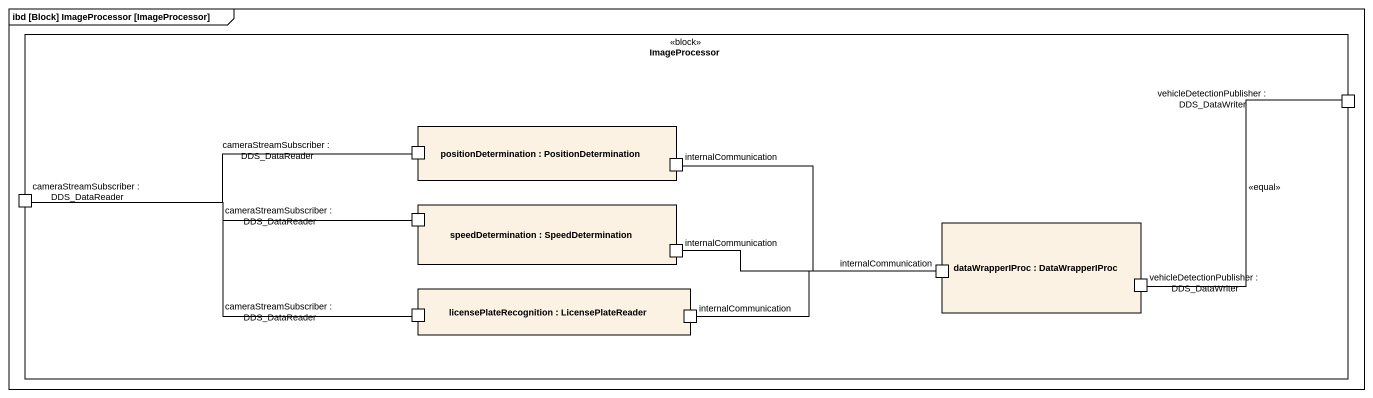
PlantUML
@startuml
mainframe ibd [Block] ImageProcessor [ImageProcessor]
rectangle ImageProcessor <<block>> {
  rectangle "positionDetermination : PositionDetermination" as positionDetermination {
    port "cameraStreamSubscriber : DDS_DataReader" as cameraStreamSubscriber_DDS
    port internalCommunication
  }
  port "vehicleDetectionPublisher : DDS_DataWriter" as vehicleDetectionPublisher
  port "cameraStreamSubscriber : DDS_DataReader" as cameraStreamSubscriber_DDS_2
  rectangle "speedDetermination : SpeedDetermination" as speedDetermination {
    port "cameraStreamSubscriber : DDS_DataReader" as cameraStreamSubscriber_DDS_3
    port "internalCommunication" as internalCommunication_2
  }
  rectangle "dataWrapperIProc : DataWrapperIProc" as dataWrapperIProc {
    port "internalCommunication" as internalCommunication_3
    port "vehicleDetectionPublisher : DDS_DataWriter" as vehicleDetectionPublisher_2
  }
  rectangle "licensePlateRecognition : LicensePlateReader" as licensePlateRecognition {
    port "cameraStreamSubscriber : DDS_DataReader" as cameraStreamSubscriber_DDS_4
    port "internalCommunication" as internalCommunication_4
  }
}
internalCommunication -right- internalCommunication_3
cameraStreamSubscriber_DDS_2 -right- cameraStreamSubscriber_DDS
cameraStreamSubscriber_DDS_2 -right- cameraStreamSubscriber_DDS_3
cameraStreamSubscriber_DDS_2 -right- cameraStreamSubscriber_DDS_4
internalCommunication_2 -right- internalCommunication_3
vehicleDetectionPublisher_2 -up- vehicleDetectionPublisher : <<equal>>
internalCommunication_4 -right- internalCommunication_3
@enduml
